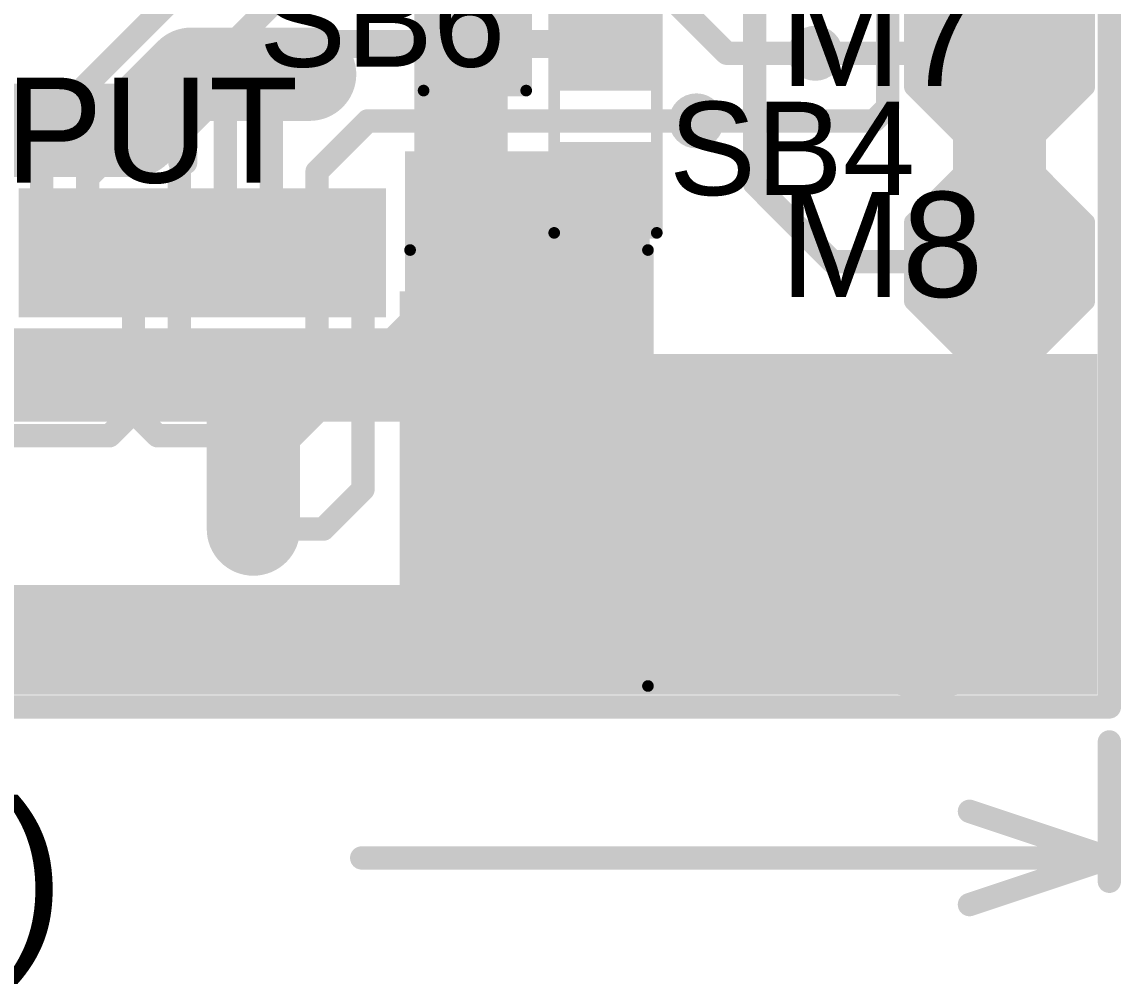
# Model space of a CAD drawing. Header units: millimetres. Extents: x -0.14 to 1.19, y -0.12 to 0.99.
# Drawn here: x 0.7148 to 1.1861, y -0.119 to 0.2934 of the extents above; entities that cross this region are included whole.
import ezdxf

# ---------------------------------------------------------------- set-up
doc = ezdxf.new("R2010")
doc.units = ezdxf.units.MM
doc.header["$MEASUREMENT"] = 0
for name, color, linetype in [('BottomLayer', 5, 'Continuous'), ('BottomSolder', 6, 'Continuous'), ('Mechanical1', 6, 'Continuous'), ('Mechanical2', 216, 'Continuous'), ('MultiLayer', 9, 'Continuous'), ('PadHoleLayer', 156, 'Continuous'), ('TopLayer', 1, 'Continuous'), ('TopOverlay', 2, 'Continuous'), ('TopPaste', 8, 'Continuous'), ('TopSolder', 216, 'Continuous'), ('ViaHoleLayer', 16, 'Continuous')]:
    doc.layers.add(name, color=color, linetype=linetype)
doc.styles.add('Arial', font='', dxfattribs={"height": 0.2})
doc.styles.get('Arial').set_extended_font_data('Arial')

# ---------------------------------------------------------------- blocks, each defined once
blk = doc.blocks.new('S______B______5')
at = {"layer": 'TopLayer'}
for points in [[(-0.045, -0.0175), (-0.045, 0.0175), (-0.015, 0.0175), (-0.015, -0.0175)], [(0.015, -0.0175), (0.015, 0.0175), (0.045, 0.0175), (0.045, -0.0175)]]:
    blk.add_hatch(color=1, dxfattribs=at).paths.add_polyline_path(points)
at = {"layer": 'TopPaste'}
for points in [[(-0.045, -0.0175), (-0.045, 0.0175), (-0.015, 0.0175), (-0.015, -0.0175)], [(0.015, -0.0175), (0.015, 0.0175), (0.045, 0.0175), (0.045, -0.0175)]]:
    blk.add_hatch(color=8, dxfattribs=at).paths.add_polyline_path(points)
at = {"layer": 'TopSolder'}
for points in [[(-0.049, -0.0215), (-0.049, 0.0215), (-0.011, 0.0215), (-0.011, -0.0215)], [(0.011, -0.0215), (0.011, 0.0215), (0.049, 0.0215), (0.049, -0.0215)]]:
    blk.add_hatch(color=216, dxfattribs=at).paths.add_polyline_path(points)
at = {"layer": 'TopOverlay', "const_width": 0.005}
for points in [[(-0.05, -0.022), (-0.05, 0.022)], [(0.05, 0.022), (-0.05, 0.022)], [(0.05, -0.022), (0.05, 0.022)], [(0.05, -0.022), (-0.05, -0.022)]]:
    blk.add_lwpolyline(points, dxfattribs=at)
at = {"layer": 'TopOverlay', "const_width": 0.0025}
for points in [[(-0.05125, 0.022, 1), (-0.04875, 0.022, 1)], [(-0.05125, 0.022, 1), (-0.04875, 0.022, 1)], [(0.04875, 0.022, 1), (0.05125, 0.022, 1)], [(0.04875, 0.022, 1), (0.05125, 0.022, 1)], [(-0.05125, -0.022, 1), (-0.04875, -0.022, 1)], [(-0.05125, -0.022, 1), (-0.04875, -0.022, 1)], [(0.04875, -0.022, 1), (0.05125, -0.022, 1)], [(0.04875, -0.022, 1), (0.05125, -0.022, 1)]]:
    blk.add_lwpolyline(points, format="xyb", close=True, dxfattribs=at)
blk = doc.blocks.new('S______B______7')
at = {"layer": 'TopLayer'}
for points in [[(-0.045, -0.0175), (-0.045, 0.0175), (-0.015, 0.0175), (-0.015, -0.0175)], [(0.015, -0.0175), (0.015, 0.0175), (0.045, 0.0175), (0.045, -0.0175)]]:
    blk.add_hatch(color=1, dxfattribs=at).paths.add_polyline_path(points)
at = {"layer": 'TopPaste'}
for points in [[(-0.045, -0.0175), (-0.045, 0.0175), (-0.015, 0.0175), (-0.015, -0.0175)], [(0.015, -0.0175), (0.015, 0.0175), (0.045, 0.0175), (0.045, -0.0175)]]:
    blk.add_hatch(color=8, dxfattribs=at).paths.add_polyline_path(points)
at = {"layer": 'TopSolder'}
for points in [[(-0.049, -0.0215), (-0.049, 0.0215), (-0.011, 0.0215), (-0.011, -0.0215)], [(0.011, -0.0215), (0.011, 0.0215), (0.049, 0.0215), (0.049, -0.0215)]]:
    blk.add_hatch(color=216, dxfattribs=at).paths.add_polyline_path(points)
at = {"layer": 'TopOverlay', "const_width": 0.005}
for points in [[(-0.05, -0.022), (-0.05, 0.022)], [(0.05, 0.022), (-0.05, 0.022)], [(0.05, -0.022), (0.05, 0.022)], [(0.05, -0.022), (-0.05, -0.022)]]:
    blk.add_lwpolyline(points, dxfattribs=at)
at = {"layer": 'TopOverlay', "const_width": 0.0025}
for points in [[(-0.05125, 0.022, 1), (-0.04875, 0.022, 1)], [(-0.05125, 0.022, 1), (-0.04875, 0.022, 1)], [(0.04875, 0.022, 1), (0.05125, 0.022, 1)], [(0.04875, 0.022, 1), (0.05125, 0.022, 1)], [(-0.05125, -0.022, 1), (-0.04875, -0.022, 1)], [(-0.05125, -0.022, 1), (-0.04875, -0.022, 1)], [(0.04875, -0.022, 1), (0.05125, -0.022, 1)], [(0.04875, -0.022, 1), (0.05125, -0.022, 1)]]:
    blk.add_lwpolyline(points, format="xyb", close=True, dxfattribs=at)
blk = doc.blocks.new('AFC07_S32FCA_00__18')
at = {"layer": 'TopLayer'}
for points in [[(0.16142, 0.06634), (0.17323, 0.06634), (0.17323, 0.01909), (0.16142, 0.01909)], [(0.1811, 0.06634), (0.19291, 0.06634), (0.19291, 0.01909), (0.1811, 0.01909)], [(0.20079, 0.06634), (0.2126, 0.06634), (0.2126, 0.01909), (0.20079, 0.01909)], [(0.22047, 0.06634), (0.23228, 0.06634), (0.23228, 0.01909), (0.22047, 0.01909)], [(0.24016, 0.06634), (0.25197, 0.06634), (0.25197, 0.01909), (0.24016, 0.01909)], [(0.25984, 0.06634), (0.27165, 0.06634), (0.27165, 0.01909), (0.25984, 0.01909)], [(0.27953, 0.06634), (0.29134, 0.06634), (0.29134, 0.01909), (0.27953, 0.01909)], [(0.29921, 0.06634), (0.31102, 0.06634), (0.31102, 0.01909), (0.29921, 0.01909)], [(0.3248, 0.02224), (0.41142, 0.02224), (0.41142, -0.10768), (0.3248, -0.10768)]]:
    blk.add_hatch(color=1, dxfattribs=at).paths.add_polyline_path(points)
at = {"layer": 'TopPaste'}
for points in [[(0.16142, 0.06634), (0.17323, 0.06634), (0.17323, 0.01909), (0.16142, 0.01909)], [(0.1811, 0.06634), (0.19291, 0.06634), (0.19291, 0.01909), (0.1811, 0.01909)], [(0.20079, 0.06634), (0.2126, 0.06634), (0.2126, 0.01909), (0.20079, 0.01909)], [(0.22047, 0.06634), (0.23228, 0.06634), (0.23228, 0.01909), (0.22047, 0.01909)], [(0.24016, 0.06634), (0.25197, 0.06634), (0.25197, 0.01909), (0.24016, 0.01909)], [(0.25984, 0.06634), (0.27165, 0.06634), (0.27165, 0.01909), (0.25984, 0.01909)], [(0.27953, 0.06634), (0.29134, 0.06634), (0.29134, 0.01909), (0.27953, 0.01909)], [(0.29921, 0.06634), (0.31102, 0.06634), (0.31102, 0.01909), (0.29921, 0.01909)], [(0.3248, 0.02224), (0.41142, 0.02224), (0.41142, -0.10768), (0.3248, -0.10768)]]:
    blk.add_hatch(color=8, dxfattribs=at).paths.add_polyline_path(points)
at = {"layer": 'TopSolder'}
for points in [[(0.15742, 0.07034), (0.17723, 0.07034), (0.17723, 0.01509), (0.15742, 0.01509)], [(0.1771, 0.07034), (0.19691, 0.07034), (0.19691, 0.01509), (0.1771, 0.01509)], [(0.19679, 0.07034), (0.2166, 0.07034), (0.2166, 0.01509), (0.19679, 0.01509)], [(0.21647, 0.07034), (0.23628, 0.07034), (0.23628, 0.01509), (0.21647, 0.01509)], [(0.23616, 0.07034), (0.25597, 0.07034), (0.25597, 0.01509), (0.23616, 0.01509)], [(0.25584, 0.07034), (0.27565, 0.07034), (0.27565, 0.01509), (0.25584, 0.01509)], [(0.27553, 0.07034), (0.29534, 0.07034), (0.29534, 0.01509), (0.27553, 0.01509)], [(0.29521, 0.07034), (0.31502, 0.07034), (0.31502, 0.01509), (0.29521, 0.01509)], [(0.3208, 0.02624), (0.41542, 0.02624), (0.41542, -0.11168), (0.3208, -0.11168)]]:
    blk.add_hatch(color=216, dxfattribs=at).paths.add_polyline_path(points)
at = {"layer": 'TopOverlay', "const_width": 0.005}
for points in [[(0.32532, 0.04392), (0.42732, 0.04392)], [(0.42732, -0.143), (0.42732, 0.04392)], [(-0.42732, -0.143), (0.42732, -0.143)]]:
    blk.add_lwpolyline(points, dxfattribs=at)
at = {"layer": 'TopOverlay', "const_width": 0.0025}
for points in [[(0.32407, 0.04392, 1), (0.32657, 0.04392, 1)], [(0.42607, 0.04392, 1), (0.42857, 0.04392, 1)], [(0.42607, 0.04392, 1), (0.42857, 0.04392, 1)], [(0.42607, -0.143, 1), (0.42857, -0.143, 1)], [(0.42607, -0.143, 1), (0.42857, -0.143, 1)]]:
    blk.add_lwpolyline(points, format="xyb", close=True, dxfattribs=at)
blk = doc.blocks.new('TEST_POINT_26')
at = {"layer": 'TopLayer'}
blk.add_hatch(color=1, dxfattribs=at).paths.add_polyline_path([(0.015, 0.03), (-0.015, 0.03), (-0.03, 0.015), (-0.03, -0.015), (-0.015, -0.03), (0.015, -0.03), (0.03, -0.015), (0.03, 0.015)])
at = {"layer": 'TopPaste'}
blk.add_hatch(color=8, dxfattribs=at).paths.add_polyline_path([(0.015, 0.03), (-0.015, 0.03), (-0.03, 0.015), (-0.03, -0.015), (-0.015, -0.03), (0.015, -0.03), (0.03, -0.015), (0.03, 0.015)])
at = {"layer": 'TopSolder'}
blk.add_hatch(color=216, dxfattribs=at).paths.add_polyline_path([(0.017, 0.034), (-0.017, 0.034), (-0.034, 0.017), (-0.034, -0.017), (-0.017, -0.034), (0.017, -0.034), (0.034, -0.017), (0.034, 0.017)])
at = {"layer": 'TopOverlay', "const_width": 0.00787}
for points in [[(-0.037, 0.017), (-0.017, 0.037)], [(-0.017, 0.037), (0.017, 0.037)], [(-0.017, 0.037), (0.017, 0.037)], [(0.017, 0.037), (0.037, 0.017)], [(-0.037, -0.017), (-0.037, 0.017)], [(0.037, -0.017), (0.037, 0.017)], [(-0.037, -0.017), (-0.017, -0.037)], [(0.017, -0.037), (0.037, -0.017)], [(-0.017, -0.037), (0.017, -0.037)], [(-0.017, -0.037), (0.017, -0.037)]]:
    blk.add_lwpolyline(points, dxfattribs=at)
at = {"layer": 'TopOverlay', "const_width": 0.00394}
for points in [[(-0.01897, 0.037, 1), (-0.01503, 0.037, 1)], [(-0.01897, 0.037, 1), (-0.01503, 0.037, 1)], [(-0.01897, 0.037, 1), (-0.01503, 0.037, 1)], [(0.01503, 0.037, 1), (0.01897, 0.037, 1)], [(0.01503, 0.037, 1), (0.01897, 0.037, 1)], [(0.01503, 0.037, 1), (0.01897, 0.037, 1)], [(-0.03897, 0.017, 1), (-0.03503, 0.017, 1)], [(-0.03897, 0.017, 1), (-0.03503, 0.017, 1)], [(0.03503, 0.017, 1), (0.03897, 0.017, 1)], [(0.03503, 0.017, 1), (0.03897, 0.017, 1)], [(-0.03897, -0.017, 1), (-0.03503, -0.017, 1)], [(-0.03897, -0.017, 1), (-0.03503, -0.017, 1)], [(0.03503, -0.017, 1), (0.03897, -0.017, 1)], [(0.03503, -0.017, 1), (0.03897, -0.017, 1)], [(-0.01897, -0.037, 1), (-0.01503, -0.037, 1)], [(-0.01897, -0.037, 1), (-0.01503, -0.037, 1)], [(-0.01897, -0.037, 1), (-0.01503, -0.037, 1)], [(0.01503, -0.037, 1), (0.01897, -0.037, 1)], [(0.01503, -0.037, 1), (0.01897, -0.037, 1)], [(0.01503, -0.037, 1), (0.01897, -0.037, 1)]]:
    blk.add_lwpolyline(points, format="xyb", close=True, dxfattribs=at)
blk = doc.blocks.new('TEST_POINT_27')
at = {"layer": 'TopLayer'}
blk.add_hatch(color=1, dxfattribs=at).paths.add_polyline_path([(0.015, 0.03), (-0.015, 0.03), (-0.03, 0.015), (-0.03, -0.015), (-0.015, -0.03), (0.015, -0.03), (0.03, -0.015), (0.03, 0.015)])
at = {"layer": 'TopPaste'}
blk.add_hatch(color=8, dxfattribs=at).paths.add_polyline_path([(0.015, 0.03), (-0.015, 0.03), (-0.03, 0.015), (-0.03, -0.015), (-0.015, -0.03), (0.015, -0.03), (0.03, -0.015), (0.03, 0.015)])
at = {"layer": 'TopSolder'}
blk.add_hatch(color=216, dxfattribs=at).paths.add_polyline_path([(0.017, 0.034), (-0.017, 0.034), (-0.034, 0.017), (-0.034, -0.017), (-0.017, -0.034), (0.017, -0.034), (0.034, -0.017), (0.034, 0.017)])
at = {"layer": 'TopOverlay', "const_width": 0.00787}
for points in [[(-0.037, 0.017), (-0.017, 0.037)], [(-0.017, 0.037), (0.017, 0.037)], [(-0.017, 0.037), (0.017, 0.037)], [(0.017, 0.037), (0.037, 0.017)], [(-0.037, -0.017), (-0.037, 0.017)], [(0.037, -0.017), (0.037, 0.017)], [(-0.037, -0.017), (-0.017, -0.037)], [(0.017, -0.037), (0.037, -0.017)], [(-0.017, -0.037), (0.017, -0.037)], [(-0.017, -0.037), (0.017, -0.037)]]:
    blk.add_lwpolyline(points, dxfattribs=at)
at = {"layer": 'TopOverlay', "const_width": 0.00394}
for points in [[(-0.01897, 0.037, 1), (-0.01503, 0.037, 1)], [(-0.01897, 0.037, 1), (-0.01503, 0.037, 1)], [(-0.01897, 0.037, 1), (-0.01503, 0.037, 1)], [(0.01503, 0.037, 1), (0.01897, 0.037, 1)], [(0.01503, 0.037, 1), (0.01897, 0.037, 1)], [(0.01503, 0.037, 1), (0.01897, 0.037, 1)], [(-0.03897, 0.017, 1), (-0.03503, 0.017, 1)], [(-0.03897, 0.017, 1), (-0.03503, 0.017, 1)], [(0.03503, 0.017, 1), (0.03897, 0.017, 1)], [(0.03503, 0.017, 1), (0.03897, 0.017, 1)], [(-0.03897, -0.017, 1), (-0.03503, -0.017, 1)], [(-0.03897, -0.017, 1), (-0.03503, -0.017, 1)], [(0.03503, -0.017, 1), (0.03897, -0.017, 1)], [(0.03503, -0.017, 1), (0.03897, -0.017, 1)], [(-0.01897, -0.037, 1), (-0.01503, -0.037, 1)], [(-0.01897, -0.037, 1), (-0.01503, -0.037, 1)], [(-0.01897, -0.037, 1), (-0.01503, -0.037, 1)], [(0.01503, -0.037, 1), (0.01897, -0.037, 1)], [(0.01503, -0.037, 1), (0.01897, -0.037, 1)], [(0.01503, -0.037, 1), (0.01897, -0.037, 1)]]:
    blk.add_lwpolyline(points, format="xyb", close=True, dxfattribs=at)

msp = doc.modelspace()

# ---------------------------------------------------------------- hatches: boundary and pattern name
at = {"layer": 'BottomLayer'}
h = msp.add_hatch(color=5, dxfattribs=at)
edge = h.paths.add_edge_path()
edge.add_arc((1.055, 0.28), 0.01181, 0, 360)
h = msp.add_hatch(color=5, dxfattribs=at)
edge = h.paths.add_edge_path()
edge.add_arc((0.83814, 0.271), 0.01181, 0, 360)
h = msp.add_hatch(color=5, dxfattribs=at)
edge = h.paths.add_edge_path()
edge.add_arc((1.004, 0.251), 0.01181, 0, 360)
h = msp.add_hatch(color=5, dxfattribs=at)
edge = h.paths.add_edge_path()
edge.add_arc((0.76322, 0.247), 0.01181, 0, 360)
h = msp.add_hatch(color=5, dxfattribs=at)
edge = h.paths.add_edge_path()
edge.add_arc((0.73526, 0.142), 0.01181, 0, 360)
h = msp.add_hatch(color=5, dxfattribs=at)
edge = h.paths.add_edge_path()
edge.add_arc((0.814, 0.142), 0.01181, 0, 360)
h = msp.add_hatch(color=5, dxfattribs=at)
edge = h.paths.add_edge_path()
edge.add_arc((1.1031, 0.07675), 0.0689, 0, 360)
h = msp.add_hatch(color=5, dxfattribs=at)
edge = h.paths.add_edge_path()
edge.add_arc((0.814, 0.076), 0.01181, 0, 360)
at = {"layer": 'BottomSolder'}
h = msp.add_hatch(color=6, dxfattribs=at)
edge = h.paths.add_edge_path()
edge.add_arc((1.1031, 0.07675), 0.0729, 0, 360)
at = {"layer": 'MultiLayer'}
h = msp.add_hatch(color=9, dxfattribs=at)
edge = h.paths.add_edge_path()
edge.add_arc((1.1031, 0.07675), 0.0689, 0, 360)
at = {"layer": 'PadHoleLayer'}
h = msp.add_hatch(color=156, dxfattribs=at)
edge = h.paths.add_edge_path()
edge.add_arc((1.1031, 0.07675), 0.05906, 0, 360)
at = {"layer": 'TopLayer'}
h = msp.add_hatch(color=1, dxfattribs=at)
edge = h.paths.add_edge_path()
edge.add_arc((1.055, 0.28), 0.01181, 0, 360)
h = msp.add_hatch(color=1, dxfattribs=at)
edge = h.paths.add_edge_path()
edge.add_arc((0.83814, 0.271), 0.01181, 0, 360)
h = msp.add_hatch(color=1, dxfattribs=at)
edge = h.paths.add_edge_path()
edge.add_arc((1.004, 0.251), 0.01181, 0, 360)
h = msp.add_hatch(color=1, dxfattribs=at)
edge = h.paths.add_edge_path()
edge.add_arc((0.76322, 0.247), 0.01181, 0, 360)
for points in [[(0.879, 0.005), (0.984, 0.005), (0.984, 0.238), (0.879, 0.238)], [(0.879, 0.005), (1.176, 0.005), (1.176, 0.151), (0.879, 0.151)], [(0.154, 0.005), (0.922, 0.005), (0.922, 0.052), (0.154, 0.052)]]:
    msp.add_hatch(color=1, dxfattribs=at).paths.add_polyline_path(points)
h = msp.add_hatch(color=1, dxfattribs=at)
edge = h.paths.add_edge_path()
edge.add_arc((0.73526, 0.142), 0.01181, 0, 360)
h = msp.add_hatch(color=1, dxfattribs=at)
edge = h.paths.add_edge_path()
edge.add_arc((0.814, 0.142), 0.01181, 0, 360)
h = msp.add_hatch(color=1, dxfattribs=at)
edge = h.paths.add_edge_path()
edge.add_arc((1.1031, 0.07675), 0.0689, 0, 360)
h = msp.add_hatch(color=1, dxfattribs=at)
edge = h.paths.add_edge_path()
edge.add_arc((0.814, 0.076), 0.01181, 0, 360)
at = {"layer": 'TopSolder'}
h = msp.add_hatch(color=216, dxfattribs=at)
edge = h.paths.add_edge_path()
edge.add_arc((1.1031, 0.07675), 0.0729, 0, 360)
at = {"layer": 'ViaHoleLayer'}
h = msp.add_hatch(color=16, dxfattribs=at)
edge = h.paths.add_edge_path()
edge.add_arc((1.055, 0.28), 0.00591, 0, 360)
h = msp.add_hatch(color=16, dxfattribs=at)
edge = h.paths.add_edge_path()
edge.add_arc((0.83814, 0.271), 0.00591, 0, 360)
h = msp.add_hatch(color=16, dxfattribs=at)
edge = h.paths.add_edge_path()
edge.add_arc((1.004, 0.251), 0.00591, 0, 360)
h = msp.add_hatch(color=16, dxfattribs=at)
edge = h.paths.add_edge_path()
edge.add_arc((0.76322, 0.247), 0.00591, 0, 360)
h = msp.add_hatch(color=16, dxfattribs=at)
edge = h.paths.add_edge_path()
edge.add_arc((0.73526, 0.142), 0.00591, 0, 360)
h = msp.add_hatch(color=16, dxfattribs=at)
edge = h.paths.add_edge_path()
edge.add_arc((0.814, 0.142), 0.00591, 0, 360)
h = msp.add_hatch(color=16, dxfattribs=at)
edge = h.paths.add_edge_path()
edge.add_arc((0.814, 0.076), 0.00591, 0, 360)

# ---------------------------------------------------------------- linework, layer by layer
at = {"layer": 'BottomLayer'}
for points, const_width in [([(0.848, 0.449), (1.017, 0.28)], 0.01), ([(1.134, 0.13411), (1.134, 0.42457)], 0.04), ([(0.903, 0.16543), (0.903, 0.332)], 0.04), ([(1.086, 0.25686), (1.086, 0.33437)], 0.01), ([(0.76322, 0.247), (0.78722, 0.271)], 0.04), ([(0.78722, 0.271), (0.83814, 0.271)], 0.04), ([(1.017, 0.28), (1.055, 0.28)], 0.01), ([(0.68448, 0.247), (0.76322, 0.247)], 0.04), ([(1.08014, 0.251), (1.086, 0.25686)], 0.01), ([(1.004, 0.251), (1.08014, 0.251)], 0.01), ([(0.87957, 0.142), (0.903, 0.16543)], 0.04), ([(0.65652, 0.142), (0.73526, 0.142)], 0.04), ([(0.73526, 0.142), (0.87957, 0.142)], 0.04), ([(0.814, 0.076), (0.814, 0.139)], 0.04), ([(1.1031, 0.10321), (1.134, 0.13411)], 0.04), ([(1.1031, 0.07675), (1.1031, 0.10321)], 0.04)]:
    msp.add_lwpolyline(points, dxfattribs=dict(at, const_width=const_width))
for points, const_width in [([(0.77722, 0.271, 1), (0.79722, 0.271, 1)], 0.02), ([(0.77722, 0.271, 1), (0.79722, 0.271, 1)], 0.02), ([(0.82814, 0.271, 1), (0.84814, 0.271, 1)], 0.02), ([(1.0145, 0.28, 1), (1.0195, 0.28, 1)], 0.005), ([(1.0145, 0.28, 1), (1.0195, 0.28, 1)], 0.005), ([(1.0525, 0.28, 1), (1.0575, 0.28, 1)], 0.005), ([(0.75322, 0.247, 1), (0.77322, 0.247, 1)], 0.02), ([(0.75322, 0.247, 1), (0.77322, 0.247, 1)], 0.02), ([(1.0835, 0.25686, 1), (1.0885, 0.25686, 1)], 0.005), ([(1.0835, 0.25686, 1), (1.0885, 0.25686, 1)], 0.005), ([(1.0015, 0.251, 1), (1.0065, 0.251, 1)], 0.005), ([(1.07764, 0.251, 1), (1.08264, 0.251, 1)], 0.005), ([(1.07764, 0.251, 1), (1.08264, 0.251, 1)], 0.005), ([(0.893, 0.16543, 1), (0.913, 0.16543, 1)], 0.02), ([(0.893, 0.16543, 1), (0.913, 0.16543, 1)], 0.02), ([(0.72526, 0.142, 1), (0.74526, 0.142, 1)], 0.02), ([(0.72526, 0.142, 1), (0.74526, 0.142, 1)], 0.02), ([(0.86957, 0.142, 1), (0.88957, 0.142, 1)], 0.02), ([(0.86957, 0.142, 1), (0.88957, 0.142, 1)], 0.02), ([(0.804, 0.139, 1), (0.824, 0.139, 1)], 0.02), ([(1.124, 0.13411, 1), (1.144, 0.13411, 1)], 0.02), ([(1.124, 0.13411, 1), (1.144, 0.13411, 1)], 0.02), ([(1.0931, 0.10321, 1), (1.1131, 0.10321, 1)], 0.02), ([(1.0931, 0.10321, 1), (1.1131, 0.10321, 1)], 0.02), ([(0.804, 0.076, 1), (0.824, 0.076, 1)], 0.02), ([(1.0931, 0.07675, 1), (1.1131, 0.07675, 1)], 0.02)]:
    msp.add_lwpolyline(points, format="xyb", close=True, dxfattribs=dict(at, const_width=const_width))
at = {"layer": 'Mechanical1', "const_width": 0.01}
for points in [[(1.1811, -0.075), (1.1811, -0.01525)], [(1.1211, -0.045), (1.1811, -0.065)], [(0.86046, -0.065), (1.1811, -0.065)], [(1.1211, -0.085), (1.1811, -0.065)]]:
    msp.add_lwpolyline(points, dxfattribs=at)
at = {"layer": 'Mechanical1', "const_width": 0.005}
for points in [[(1.1786, -0.01525, 1), (1.1836, -0.01525, 1)], [(1.1186, -0.045, 1), (1.1236, -0.045, 1)], [(0.85796, -0.065, 1), (0.86296, -0.065, 1)], [(1.1786, -0.065, 1), (1.1836, -0.065, 1)], [(1.1786, -0.065, 1), (1.1836, -0.065, 1)], [(1.1786, -0.065, 1), (1.1836, -0.065, 1)], [(1.1786, -0.075, 1), (1.1836, -0.075, 1)], [(1.1186, -0.085, 1), (1.1236, -0.085, 1)]]:
    msp.add_lwpolyline(points, format="xyb", close=True, dxfattribs=at)
at = {"layer": 'Mechanical2', "const_width": 0.01}
for points in [[(1.1811, -0.00025), (1.1811, 0.984)], [(0, -0.00025), (1.1811, -0.00025)]]:
    msp.add_lwpolyline(points, dxfattribs=at)
at = {"layer": 'Mechanical2', "const_width": 0.005}
msp.add_lwpolyline([(1.1786, -0.00025, 1), (1.1836, -0.00025, 1)], format="xyb", close=True, dxfattribs=at)
msp.add_lwpolyline([(1.1786, -0.00025, 1), (1.1836, -0.00025, 1)], format="xyb", close=True, dxfattribs=at)
at = {"layer": 'TopLayer'}
for points, const_width in [([(0.80195, 0.28095), (0.831, 0.31)], 0.01), ([(1.029, 0.224), (1.029, 0.308)], 0.01), ([(0.72321, 0.24721), (0.782, 0.306)], 0.01), ([(0.83814, 0.271), (0.85114, 0.284)], 0.012), ([(0.85114, 0.284), (0.907, 0.284)], 0.012), ([(0.907, 0.284), (0.909, 0.282)], 0.012), ([(0.909, 0.284), (0.949, 0.284)], 0.012), ([(0.80195, 0.19443), (0.80195, 0.28095)], 0.01), ([(1.055, 0.28), (1.13149, 0.28)], 0.01), ([(1.13149, 0.28), (1.134, 0.28251)], 0.01), ([(0.82164, 0.25449), (0.83814, 0.271)], 0.01), ([(0.82164, 0.19443), (0.82164, 0.25449)], 0.01), ([(0.84132, 0.22932), (0.863, 0.251)], 0.01), ([(0.863, 0.251), (1.004, 0.251)], 0.01), ([(0.72321, 0.19443), (0.72321, 0.24721)], 0.01), ([(0.7429, 0.22668), (0.76322, 0.247)], 0.01), ([(0.78495, 0.23306), (0.78495, 0.23727)], 0.01), ([(0.7429, 0.19443), (0.7429, 0.22668)], 0.01), ([(0.78227, 0.19443), (0.78227, 0.22806)], 0.01), ([(0.84132, 0.19443), (0.84132, 0.22932)], 0.01), ([(1.029, 0.224), (1.0624, 0.1906)], 0.01), ([(0.76258, 0.12632), (0.76258, 0.19443)], 0.01), ([(0.78227, 0.15073), (0.78227, 0.19443)], 0.01), ([(0.84132, 0.12632), (0.84132, 0.19443)], 0.01), ([(0.86101, 0.09301), (0.86101, 0.19443)], 0.01), ([(1.0624, 0.1906), (1.134, 0.1906)], 0.01), ([(0.70353, 0.15073), (0.71226, 0.142)], 0.01), ([(0.78227, 0.15073), (0.791, 0.142)], 0.01), ([(0.71226, 0.142), (0.73526, 0.142)], 0.01), ([(0.791, 0.142), (0.814, 0.142)], 0.01), ([(0.75226, 0.116), (0.76258, 0.12632)], 0.01), ([(0.76258, 0.12632), (0.77291, 0.116)], 0.01), ([(0.831, 0.116), (0.84132, 0.12632)], 0.01), ([(0.69526, 0.116), (0.75226, 0.116)], 0.01), ([(0.774, 0.116), (0.831, 0.116)], 0.01), ([(0.844, 0.076), (0.86101, 0.09301)], 0.01), ([(0.814, 0.076), (0.844, 0.076)], 0.01)]:
    msp.add_lwpolyline(points, dxfattribs=dict(at, const_width=const_width))
for points, const_width in [([(0.84814, 0.284, 1), (0.85414, 0.284, 1)], 0.006), ([(0.84814, 0.284, 1), (0.85414, 0.284, 1)], 0.006), ([(0.904, 0.284, 1), (0.91, 0.284, 1)], 0.006), ([(0.904, 0.284, 1), (0.91, 0.284, 1)], 0.006), ([(0.906, 0.284, 1), (0.912, 0.284, 1)], 0.006), ([(0.906, 0.282, 1), (0.912, 0.282, 1)], 0.006), ([(0.946, 0.284, 1), (0.952, 0.284, 1)], 0.006), ([(0.79945, 0.28095, 1), (0.80445, 0.28095, 1)], 0.005), ([(0.79945, 0.28095, 1), (0.80445, 0.28095, 1)], 0.005), ([(1.0525, 0.28, 1), (1.0575, 0.28, 1)], 0.005), ([(1.12899, 0.28, 1), (1.13399, 0.28, 1)], 0.005), ([(1.12899, 0.28, 1), (1.13399, 0.28, 1)], 0.005), ([(1.1315, 0.28251, 1), (1.1365, 0.28251, 1)], 0.005), ([(0.83514, 0.271, 1), (0.84114, 0.271, 1)], 0.006), ([(0.83564, 0.271, 1), (0.84064, 0.271, 1)], 0.005), ([(0.81914, 0.25449, 1), (0.82414, 0.25449, 1)], 0.005), ([(0.81914, 0.25449, 1), (0.82414, 0.25449, 1)], 0.005), ([(0.8605, 0.251, 1), (0.8655, 0.251, 1)], 0.005), ([(0.8605, 0.251, 1), (0.8655, 0.251, 1)], 0.005), ([(1.0015, 0.251, 1), (1.0065, 0.251, 1)], 0.005), ([(0.72071, 0.24721, 1), (0.72571, 0.24721, 1)], 0.005), ([(0.72071, 0.24721, 1), (0.72571, 0.24721, 1)], 0.005), ([(0.76072, 0.247, 1), (0.76572, 0.247, 1)], 0.005), ([(0.78245, 0.23727, 1), (0.78745, 0.23727, 1)], 0.005), ([(0.78245, 0.23727, 1), (0.78745, 0.23727, 1)], 0.005), ([(0.78002, 0.23306, 1), (0.78502, 0.23306, 1)], 0.005), ([(0.78245, 0.23306, 1), (0.78745, 0.23306, 1)], 0.005), ([(0.7404, 0.22668, 1), (0.7454, 0.22668, 1)], 0.005), ([(0.7404, 0.22668, 1), (0.7454, 0.22668, 1)], 0.005), ([(0.77977, 0.22806, 1), (0.78477, 0.22806, 1)], 0.005), ([(0.83882, 0.22932, 1), (0.84382, 0.22932, 1)], 0.005), ([(0.83882, 0.22932, 1), (0.84382, 0.22932, 1)], 0.005), ([(1.0265, 0.224, 1), (1.0315, 0.224, 1)], 0.005), ([(1.0265, 0.224, 1), (1.0315, 0.224, 1)], 0.005), ([(0.72071, 0.19443, 1), (0.72571, 0.19443, 1)], 0.005), ([(0.7404, 0.19443, 1), (0.7454, 0.19443, 1)], 0.005), ([(0.76008, 0.19443, 1), (0.76508, 0.19443, 1)], 0.005), ([(0.77977, 0.19443, 1), (0.78477, 0.19443, 1)], 0.005), ([(0.77977, 0.19443, 1), (0.78477, 0.19443, 1)], 0.005), ([(0.79945, 0.19443, 1), (0.80445, 0.19443, 1)], 0.005), ([(0.81914, 0.19443, 1), (0.82414, 0.19443, 1)], 0.005), ([(0.83882, 0.19443, 1), (0.84382, 0.19443, 1)], 0.005), ([(0.83882, 0.19443, 1), (0.84382, 0.19443, 1)], 0.005), ([(0.85851, 0.19443, 1), (0.86351, 0.19443, 1)], 0.005), ([(1.0599, 0.1906, 1), (1.0649, 0.1906, 1)], 0.005), ([(1.0599, 0.1906, 1), (1.0649, 0.1906, 1)], 0.005), ([(1.1315, 0.1906, 1), (1.1365, 0.1906, 1)], 0.005), ([(0.77977, 0.15073, 1), (0.78477, 0.15073, 1)], 0.005), ([(0.77977, 0.15073, 1), (0.78477, 0.15073, 1)], 0.005), ([(0.70976, 0.142, 1), (0.71476, 0.142, 1)], 0.005), ([(0.70976, 0.142, 1), (0.71476, 0.142, 1)], 0.005), ([(0.73276, 0.142, 1), (0.73776, 0.142, 1)], 0.005), ([(0.7885, 0.142, 1), (0.7935, 0.142, 1)], 0.005), ([(0.7885, 0.142, 1), (0.7935, 0.142, 1)], 0.005), ([(0.8115, 0.142, 1), (0.8165, 0.142, 1)], 0.005), ([(0.76008, 0.12632, 1), (0.76508, 0.12632, 1)], 0.005), ([(0.76008, 0.12632, 1), (0.76508, 0.12632, 1)], 0.005), ([(0.76008, 0.12632, 1), (0.76508, 0.12632, 1)], 0.005), ([(0.83882, 0.12632, 1), (0.84382, 0.12632, 1)], 0.005), ([(0.83882, 0.12632, 1), (0.84382, 0.12632, 1)], 0.005), ([(0.74976, 0.116, 1), (0.75476, 0.116, 1)], 0.005), ([(0.74976, 0.116, 1), (0.75476, 0.116, 1)], 0.005), ([(0.77041, 0.116, 1), (0.77541, 0.116, 1)], 0.005), ([(0.7715, 0.116, 1), (0.7765, 0.116, 1)], 0.005), ([(0.8285, 0.116, 1), (0.8335, 0.116, 1)], 0.005), ([(0.8285, 0.116, 1), (0.8335, 0.116, 1)], 0.005), ([(0.85851, 0.09301, 1), (0.86351, 0.09301, 1)], 0.005), ([(0.85851, 0.09301, 1), (0.86351, 0.09301, 1)], 0.005), ([(0.8115, 0.076, 1), (0.8165, 0.076, 1)], 0.005), ([(0.8415, 0.076, 1), (0.8465, 0.076, 1)], 0.005), ([(0.8415, 0.076, 1), (0.8465, 0.076, 1)], 0.005)]:
    msp.add_lwpolyline(points, format="xyb", close=True, dxfattribs=dict(at, const_width=const_width))
at = {"layer": 'TopLayer', "const_width": 0.01}
msp.add_lwpolyline([(0.78495, 0.23727, -0.051226), (0.78252, 0.23306)], format="xyb", dxfattribs=at)

# ---------------------------------------------------------------- block references
at = {"rotation": 270}
for name, p in [('S______B______5', (0.909, 0.314)), ('S______B______7', (0.965, 0.253))]:
    msp.add_blockref(name, p, dxfattribs=at)
for name, p in [('TEST_POINT_26', (1.134, 0.28251)), ('TEST_POINT_27', (1.134, 0.1906)), ('AFC07_S32FCA_00__18', (0.55589, 0.15172))]:
    msp.add_blockref(name, p)

# ---------------------------------------------------------------- texts
at = {"layer": 'Mechanical1', "style": 'Arial'}
msp.add_text('30.00 (mm)', height=0.06, dxfattribs=at).set_placement((0.30464, -0.10099))
at = {"layer": 'TopOverlay', "style": 'Arial'}
for s, height, p in [('SB6', 0.04, (0.81648, 0.27421)), ('ELECTRODE INPUT', 0.045, (0.243, 0.22453)), ('SB4', 0.04, (0.99225, 0.21921))]:
    msp.add_text(s, height=height, dxfattribs=at).set_placement(p)
for s, p in [('M7', (1.03974, 0.266)), ('M8', (1.03974, 0.17553))]:
    msp.add_text(s, height=0.045, rotation=360, dxfattribs=at).set_placement(p)

doc.saveas('drawing.dxf')
